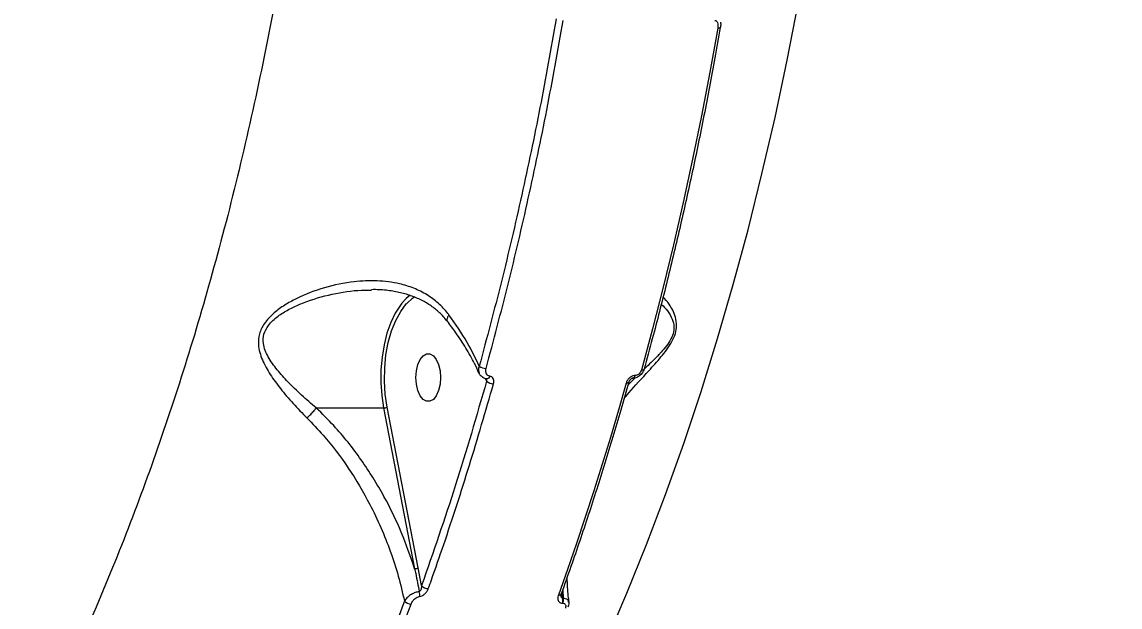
# Model space of a CAD drawing. Header units: millimetres. Extents: x -5517 to 6387, y -5295 to 6147.
# Drawn here: x 2240 to 2446.6, y 1254.2 to 1364.2 of the extents above; entities that cross this region are included whole.
import ezdxf

# ---------------------------------------------------------------- set-up
doc = ezdxf.new("R2010")
doc.units = ezdxf.units.MM
for name, color, linetype in [('DIKOM_ОБЪЕКТ', 7, 'Continuous'), ('DIKOM_РАЗМЕР_ЗОНА', 7, 'Continuous'), ('DIKOM_РАЗМЕР_ОБЪЕКТА', 7, 'Continuous')]:
    doc.layers.add(name, color=color, linetype=linetype)
doc.styles.add('style1', font='arial.ttf', dxfattribs={"width": 0.8})
doc.dimstyles.new('1-50', dxfattribs={"dimtxt": 300, "dimasz": 200, "dimexe": 100, "dimexo": 0, "dimgap": 100, "dimtad": 1, "dimtxsty": 'style1', "dimcen": 200, "dimclrd": 7, "dimclre": 7, "dimclrt": 7, "dimadec": 1, "dimazin": 2, "dimtfac": 1, "dimtmove": 0, "dimatfit": 2, "dimfxl": 0, "dimlwd": 25, "dimlwe": 18, "dimarcsym": 0})

# ---------------------------------------------------------------- blocks, each defined once
blk = doc.blocks.new('*D0')
at = {"layer": 'Defpoints', "color": 0, "transparency": 16777216}
for p in [(3079.07, 4135.26), (-4405.35, -2652.69), (-1397.56, -2652.69)]:
    blk.add_point(p, dxfattribs=at)
at = {"layer": 'DIKOM_РАЗМЕР_ОБЪЕКТА', "color": 7, "lineweight": 18, "transparency": 16777216}
for p, q in [((3079.07, 4135.26), (-4505.35, 4135.26)), ((-1397.56, -2652.69), (-4505.35, -2652.69))]:
    blk.add_line(p, q, dxfattribs=at)
at = {"layer": 'DIKOM_РАЗМЕР_ОБЪЕКТА', "color": 7, "lineweight": 25, "transparency": 16777216}
blk.add_line((-4405.35, 3935.26), (-4405.35, -2452.69), dxfattribs=at)
at = {"layer": 'DIKOM_РАЗМЕР_ОБЪЕКТА', "color": 7, "transparency": 16777216}
for points in [[(-4438.68, 3935.26), (-4372.02, 3935.26), (-4405.35, 4135.26)], [(-4438.68, -2452.69), (-4372.02, -2452.69), (-4405.35, -2652.69)]]:
    blk.add_solid(points, dxfattribs=at)
at = {"layer": 'DIKOM_РАЗМЕР_ОБЪЕКТА', "color": 7, "transparency": 16777216, "insert": (-4658.52, 741.29), "char_height": 300, "attachment_point": 5, "rotation": 90, "style": 'style1'}
blk.add_mtext('6800', dxfattribs=at)
blk = doc.blocks.new('*D1')
at = {"layer": 'Defpoints', "color": 0, "transparency": 16777216}
for p in [(2817.72, 6146.72), (-5067.27, -4152.08), (-1897.56, -4152.08)]:
    blk.add_point(p, dxfattribs=at)
at = {"layer": 'DIKOM_РАЗМЕР_ЗОНА', "color": 7, "lineweight": 18, "transparency": 16777216}
for p, q in [((2817.72, 6146.72), (-5167.27, 6146.72)), ((-1897.56, -4152.08), (-5167.27, -4152.08))]:
    blk.add_line(p, q, dxfattribs=at)
at = {"layer": 'DIKOM_РАЗМЕР_ЗОНА', "color": 7, "lineweight": 25, "transparency": 16777216}
blk.add_line((-5067.27, 5946.72), (-5067.27, -3952.08), dxfattribs=at)
at = {"layer": 'DIKOM_РАЗМЕР_ЗОНА', "color": 7, "transparency": 16777216}
for points in [[(-5100.61, 5946.72), (-5033.94, 5946.72), (-5067.27, 6146.72)], [(-5100.61, -3952.08), (-5033.94, -3952.08), (-5067.27, -4152.08)]]:
    blk.add_solid(points, dxfattribs=at)
at = {"layer": 'DIKOM_РАЗМЕР_ЗОНА', "color": 7, "transparency": 16777216, "insert": (-5320.45, 939.42), "char_height": 300, "attachment_point": 5, "rotation": 90, "style": 'style1'}
blk.add_mtext('10200', dxfattribs=at)
blk = doc.blocks.new('*D2')
at = {"layer": 'Defpoints', "color": 0, "transparency": 16777216}
for p in [(4491.49, 3838.97), (-2445.56, 374.31), (4491.49, -4687.8)]:
    blk.add_point(p, dxfattribs=at)
at = {"layer": 'DIKOM_РАЗМЕР_ОБЪЕКТА', "color": 7, "lineweight": 18, "transparency": 16777216}
for p, q in [((4491.49, 3838.97), (4491.49, -4787.8)), ((-2445.56, 374.31), (-2445.56, -4787.8))]:
    blk.add_line(p, q, dxfattribs=at)
at = {"layer": 'DIKOM_РАЗМЕР_ОБЪЕКТА', "color": 7, "lineweight": 25, "transparency": 16777216}
blk.add_line((-2245.56, -4687.8), (4291.49, -4687.8), dxfattribs=at)
at = {"layer": 'DIKOM_РАЗМЕР_ОБЪЕКТА', "color": 7, "transparency": 16777216}
for points in [[(-2245.56, -4654.47), (-2245.56, -4721.14), (-2445.56, -4687.8)], [(4291.49, -4654.47), (4291.49, -4721.14), (4491.49, -4687.8)]]:
    blk.add_solid(points, dxfattribs=at)
at = {"layer": 'DIKOM_РАЗМЕР_ОБЪЕКТА', "color": 7, "transparency": 16777216, "insert": (1022.97, -4434.63), "char_height": 300, "attachment_point": 5, "style": 'style1'}
blk.add_mtext('6900', dxfattribs=at)
blk = doc.blocks.new('*D3')
at = {"layer": 'Defpoints', "color": 0, "transparency": 16777216}
for p in [(6386.85, 4728.17), (-4131.44, -152.69), (6386.85, -5195.35)]:
    blk.add_point(p, dxfattribs=at)
at = {"layer": 'DIKOM_РАЗМЕР_ЗОНА', "color": 7, "lineweight": 18, "transparency": 16777216}
for p, q in [((6386.85, 4728.17), (6386.85, -5295.35)), ((-4131.44, -152.69), (-4131.44, -5295.35))]:
    blk.add_line(p, q, dxfattribs=at)
at = {"layer": 'DIKOM_РАЗМЕР_ЗОНА', "color": 7, "lineweight": 25, "transparency": 16777216}
blk.add_line((-3931.44, -5195.35), (6186.85, -5195.35), dxfattribs=at)
at = {"layer": 'DIKOM_РАЗМЕР_ЗОНА', "color": 7, "transparency": 16777216}
for points in [[(-3931.44, -5162.02), (-3931.44, -5228.69), (-4131.44, -5195.35)], [(6186.85, -5162.02), (6186.85, -5228.69), (6386.85, -5195.35)]]:
    blk.add_solid(points, dxfattribs=at)
at = {"layer": 'DIKOM_РАЗМЕР_ЗОНА', "color": 7, "transparency": 16777216, "insert": (1127.71, -4942.18), "char_height": 300, "attachment_point": 5, "style": 'style1'}
blk.add_mtext('10500', dxfattribs=at)

msp = doc.modelspace()

# ---------------------------------------------------------------- linework, layer by layer
at = {"layer": 'DIKOM_ОБЪЕКТ', "color": 7, "linetype": 'Continuous', "lineweight": 15}
for p, q in [((2355.36, 1297.236), (2354.041, 1295.968)), ((2355.391, 1297.706), (2355.363, 1297.706)), ((2327.24, 1297.082), (2327.431, 1296.638)), ((2327.4, 1297.071), (2327.389, 1297.073)), ((2354.938, 1297.181), (2354.91, 1297.181)), ((2295.396, 1291.604), (2308.049, 1291.604)), ((2308.049, 1291.604), (2313.892, 1261.385)), ((2314.562, 1261.561), (2308.718, 1291.779)), ((2315.2, 1258.201), (2314.562, 1261.561)), ((2341.475, 1256.67), (2341.472, 1256.66)), ((2341.755, 1255.804), (2341.561, 1256.91)), ((2341.745, 1257.429), (2341.843, 1255.804)), ((2341.688, 1254.904), (2341.776, 1254.904)), ((2341.843, 1255.804), (2341.755, 1255.804))]:
    msp.add_line(p, q, dxfattribs=at)
at = {"layer": 'DIKOM_ОБЪЕКТ', "color": 7, "linetype": 'Continuous', "lineweight": 15, "flags": 128}
for points in [[(2349.985, 1247.828), (2353.834, 1256.766), (2357.542, 1265.928), (2361.103, 1275.306), (2364.516, 1284.89), (2367.776, 1294.671), (2370.882, 1304.642), (2373.829, 1314.791), (2376.616, 1325.11), (2379.239, 1335.59), (2381.696, 1346.22), (2383.985, 1356.99), (2386.104, 1367.891), (2388.051, 1378.913), (2389.824, 1390.044), (2391.421, 1401.276), (2392.841, 1412.596), (2394.082, 1423.996), (2395.144, 1435.463)], [(2370.903, 1363), (2369.413, 1354.717), (2367.835, 1346.496), (2366.168, 1338.341), (2364.414, 1330.256), (2362.574, 1322.243), (2360.648, 1314.307), (2358.636, 1306.451), (2356.541, 1298.678)], [(2371.4, 1363.148), (2371.394, 1363.13), (2371.356, 1363.085), (2371.284, 1363.049), (2371.182, 1363.022), (2371.054, 1363.005), (2370.903, 1363)], [(2313.085, 1312.794), (2312.327, 1312.169), (2311.499, 1311.279)], [(2312.418, 1311.265), (2313.486, 1312.24), (2313.944, 1312.553)], [(2311.499, 1311.279), (2311.243, 1310.954), (2310.263, 1309.443), (2309.407, 1307.669), (2308.695, 1305.67), (2308.143, 1303.49), (2307.761, 1301.176), (2307.558, 1298.778), (2307.539, 1296.348), (2307.703, 1293.939), (2308.049, 1291.604)], [(2308.718, 1291.779), (2308.37, 1294.173), (2308.218, 1296.642), (2308.264, 1299.127), (2308.507, 1301.568), (2308.943, 1303.906), (2309.56, 1306.086), (2310.343, 1308.053), (2311.275, 1309.761), (2312.331, 1311.167), (2312.418, 1311.265)], [(2314.133, 1297.311), (2314.227, 1298.579), (2314.501, 1299.744), (2314.933, 1300.712), (2315.488, 1301.404), (2316.121, 1301.765), (2316.781, 1301.765), (2317.414, 1301.404), (2317.969, 1300.712), (2318.401, 1299.744), (2318.675, 1298.579), (2318.769, 1297.311), (2318.675, 1296.043), (2318.401, 1294.878), (2317.969, 1293.91), (2317.414, 1293.218), (2316.781, 1292.857), (2316.121, 1292.857), (2315.488, 1293.218), (2314.933, 1293.91), (2314.501, 1294.878), (2314.227, 1296.043), (2314.133, 1297.311)], [(2328.038, 1297.576), (2327.93, 1297.382), (2327.803, 1297.227), (2327.663, 1297.121), (2327.519, 1297.069), (2327.4, 1297.071)], [(2357.051, 1298.885), (2357.047, 1298.87), (2357.003, 1298.805), (2356.928, 1298.751), (2356.823, 1298.711), (2356.693, 1298.686), (2356.541, 1298.678)], [(2353.681, 1296.289), (2352.217, 1291.159), (2350.716, 1286.068), (2349.178, 1281.019), (2347.604, 1276.012), (2345.994, 1271.049), (2344.349, 1266.129), (2342.669, 1261.254), (2340.953, 1256.426)]]:
    msp.add_lwpolyline(points, dxfattribs=at)
at = {"layer": 'DIKOM_ОБЪЕКТ', "color": 7, "linetype": 'Continuous', "lineweight": 15}
for centre, radius, start, end in [((2327.34, 1301.09), 2.063, 231.38832, 269.75752), ((2354.775, 1297.757), 0.59, 282.49529, 354.97062), ((2354.795, 1297.761), 0.598, 284.18701, 354.6828), ((2328.729, 1298.158), 2, 229.50904, 270.0379), ((2353.774, 1296.791), 0.511, 259.50907, 324.88268), ((2308.063, 1292.914), 1.311, 269.38971, 300.02034), ((2313.906, 1262.696), 1.311, 269.39357, 300.01397), ((2316.486, 1259.363), 1.733, 222.11798, 269.52488), ((2312.712, 1256.499), 2.139, 350.80069, 15.5568), ((2341.033, 1256.94), 0.52, 261.13047, 327.47166), ((2313.252, 1256.482), 1.743, 223.14787, 269.16986), ((2339.974, 1255.484), 1.809, 341.30566, 10.1831), ((2340.062, 1255.484), 1.81, 341.31752, 10.17123)]:
    msp.add_arc(centre, radius, start, end, dxfattribs=at)
for points, knots in [([(2296.712, 1435.757), (2296.065, 1428.817), (2294.77, 1414.932), (2292.075, 1394.411), (2288.808, 1373.995), (2284.899, 1353.78), (2280.361, 1333.839), (2275.29, 1314.61), (2269.717, 1296.143), (2263.682, 1278.469), (2257.086, 1261.301), (2249.929, 1244.721), (2242.221, 1228.803), (2234.13, 1213.892), (2225.693, 1200.016), (2216.951, 1187.181), (2207.766, 1175.18), (2198.149, 1164.091), (2188.123, 1153.977), (2177.903, 1145.054), (2167.528, 1137.325), (2157.038, 1130.769), (2146.269, 1125.28), (2135.245, 1120.936), (2123.999, 1117.736), (2112.767, 1115.905), (2104.903, 1115.157), (2100.828, 1115.349), (2100.449, 1115.367)], [0, 0, 0, 0, 0.0392428, 0.0785159, 0.1177587, 0.1581422, 0.1985587, 0.2389423, 0.2781873, 0.3174626, 0.3567075, 0.3970915, 0.4375084, 0.4778924, 0.517166, 0.5564698, 0.5957433, 0.6361546, 0.6765988, 0.71701, 0.7563483, 0.7957167, 0.835055, 0.8755305, 0.9160388, 0.9565144, 0.9959509, 1, 1, 1, 1]), ([(2340.54, 1364.762), (2339.542, 1359.179), (2337.547, 1348.012), (2334.079, 1331.558), (2330.297, 1315.322), (2327.467, 1304.759), (2326.053, 1299.477)], [0, 0, 0, 0, 0.2490966, 0.4981941, 0.7490964, 1, 1, 1, 1]), ([(2327.331, 1299.026), (2328.739, 1304.281), (2331.555, 1314.792), (2335.342, 1331.022), (2338.829, 1347.55), (2340.845, 1358.823), (2341.852, 1364.459)], [0, 0, 0, 0, 0.2490977, 0.4981938, 0.7490968, 1, 1, 1, 1]), ([(2370.35, 1364.459), (2370.417, 1364.45), (2370.55, 1364.432), (2370.727, 1364.285), (2370.885, 1364.005), (2370.967, 1363.554), (2370.925, 1363.19), (2370.903, 1363)], [0, 0, 0, 0, 0.1206366, 0.2406727, 0.4168953, 0.6949829, 1, 1, 1, 1]), ([(2371.418, 1364.155), (2371.428, 1364.11), (2371.491, 1363.813), (2371.481, 1363.463), (2371.398, 1363.177), (2371.389, 1363.148)], [0, 0, 0, 0, 0.1377366, 0.9119661, 1, 1, 1, 1]), ([(2371.4, 1363.148), (2371.063, 1361.236), (2370.085, 1355.692), (2368.349, 1346.594), (2366.144, 1335.898), (2363.786, 1325.325), (2361.278, 1314.883), (2359.018, 1306.08), (2357.571, 1300.786), (2357.051, 1298.884)], [0, 0, 0, 0, 0.0864649, 0.2507431, 0.4150279, 0.5793146, 0.7436047, 0.9078983, 1, 1, 1, 1]), ([(2320.359, 1309.085), (2320.292, 1309.174), (2319.683, 1309.974), (2318.382, 1311.346), (2316.224, 1312.951), (2313.765, 1314.167), (2310.637, 1315.135), (2306.855, 1315.605), (2302.095, 1315.395), (2296.915, 1314.355), (2292.553, 1312.684), (2289.428, 1310.961), (2287.336, 1309.454), (2285.611, 1307.658), (2284.589, 1305.558), (2284.386, 1303.173), (2285.165, 1300.572), (2286.679, 1297.855), (2288.675, 1295.156), (2290.984, 1292.428), (2292.76, 1290.617), (2293.648, 1289.712)], [0, 0, 0, 0, 0.0056306, 0.0508125, 0.0960139, 0.1438696, 0.191764, 0.263313, 0.3349764, 0.4270896, 0.5191813, 0.5590182, 0.5987819, 0.6438183, 0.6799265, 0.71607, 0.7691211, 0.8237197, 0.8784542, 0.9392287, 1, 1, 1, 1]), ([(2320.018, 1307.898), (2319.781, 1308.207), (2319.134, 1309.049), (2317.832, 1310.207), (2316.135, 1311.394), (2314.203, 1312.361), (2312.07, 1313.088), (2309.733, 1313.595), (2307.621, 1313.856), (2306.267, 1313.84), (2305.781, 1313.835)], [0, 0, 0, 0, 0.0728812, 0.1991341, 0.3321509, 0.4701629, 0.6123031, 0.7567797, 0.9127043, 1, 1, 1, 1]), ([(2295.388, 1291.6), (2295.386, 1291.602), (2294.434, 1292.399), (2292.602, 1294.005), (2290.133, 1296.396), (2287.972, 1298.753), (2286.297, 1301.106), (2285.336, 1303.373), (2285.415, 1305.486), (2286.396, 1307.332), (2288.101, 1308.862), (2290.163, 1310.131), (2293.305, 1311.59), (2297.661, 1312.948), (2302.238, 1313.75), (2304.935, 1313.742), (2305.787, 1313.74)], [0, 0, 0, 0, 0.0001163, 0.0884777, 0.176842, 0.2547051, 0.3323463, 0.4041628, 0.4511092, 0.4979191, 0.5584852, 0.6144441, 0.6705273, 0.8043337, 0.9381929, 1, 1, 1, 1]), ([(2353.303, 1293.385), (2353.586, 1293.729), (2354.98, 1295.424), (2357.417, 1297.979), (2359.882, 1300.72), (2361.355, 1302.573), (2362.335, 1304.058), (2363.014, 1305.616), (2363.254, 1307.227), (2363.002, 1308.7), (2362.458, 1310.009), (2361.65, 1311.346), (2361.02, 1312.057), (2360.634, 1312.493)], [0, 0, 0, 0, 0.0538721, 0.2653692, 0.3877814, 0.4497721, 0.5135654, 0.573256, 0.6330823, 0.7133813, 0.7930911, 0.8729864, 1, 1, 1, 1]), ([(2360.274, 1311.093), (2360.296, 1311.075), (2360.708, 1310.742), (2361.489, 1309.882), (2362.341, 1308.503), (2362.765, 1307.033), (2362.598, 1305.579), (2361.958, 1304.212), (2361.048, 1302.955), (2360.31, 1302.122), (2359.148, 1300.879), (2358.106, 1299.875), (2357.194, 1298.999), (2357.025, 1298.837)], [0, 0, 0, 0, 0.0092018, 0.1692745, 0.3279667, 0.4403966, 0.5214287, 0.602272, 0.6841844, 0.7666273, 0.780111, 0.9593976, 1, 1, 1, 1]), ([(2320.359, 1309.085), (2320.338, 1309.056), (2320.201, 1308.866), (2320.01, 1308.513), (2319.919, 1308.13), (2320.027, 1307.994), (2320.07, 1307.939)], [0, 0, 0, 0, 0.0592119, 0.3797053, 0.7481314, 1, 1, 1, 1]), ([(2325.991, 1298.163), (2325.722, 1298.755), (2325.012, 1300.322), (2323.562, 1302.856), (2321.856, 1305.529), (2320.582, 1307.196), (2320.026, 1307.922)], [0, 0, 0, 0, 0.1798255, 0.47603, 0.7716147, 1, 1, 1, 1]), ([(2326.053, 1299.477), (2325.335, 1300.966), (2323.766, 1304.222), (2321.557, 1307.375), (2320.359, 1309.085)], [0, 0, 0, 0, 0.4574462, 1, 1, 1, 1]), ([(2326.053, 1299.477), (2326.027, 1299.407), (2325.917, 1299.099), (2325.854, 1298.628), (2325.988, 1298.311), (2326.041, 1298.184)], [0, 0, 0, 0, 0.1516723, 0.6599631, 1, 1, 1, 1]), ([(2327.401, 1297.081), (2327.37, 1297.084), (2327.067, 1297.113), (2326.576, 1297.411), (2326.147, 1297.828), (2326.057, 1298.122), (2326.041, 1298.173)], [0, 0, 0, 0, 0.0502687, 0.4928738, 0.9118191, 1, 1, 1, 1]), ([(2328.038, 1297.576), (2327.911, 1297.618), (2327.657, 1297.701), (2327.399, 1298), (2327.26, 1298.397), (2327.266, 1298.762), (2327.319, 1298.977), (2327.331, 1299.026)], [0, 0, 0, 0, 0.2211448, 0.4418675, 0.6744908, 0.9251418, 1, 1, 1, 1]), ([(2328.731, 1296.159), (2328.743, 1296.206), (2328.795, 1296.414), (2328.803, 1296.769), (2328.669, 1297.158), (2328.415, 1297.452), (2328.164, 1297.535), (2328.038, 1297.576)], [0, 0, 0, 0, 0.073341, 0.3225112, 0.5550292, 0.7774088, 1, 1, 1, 1]), ([(2355.363, 1297.706), (2355.297, 1297.702), (2355.083, 1297.692), (2354.69, 1297.555), (2354.242, 1297.237), (2353.87, 1296.793), (2353.744, 1296.457), (2353.681, 1296.289)], [0, 0, 0, 0, 0.0931386, 0.3038774, 0.5302183, 0.7651963, 1, 1, 1, 1]), ([(2357.037, 1298.887), (2357.025, 1298.83), (2356.962, 1298.528), (2356.634, 1298.006), (2356.049, 1297.481), (2355.435, 1297.199), (2355.069, 1297.207), (2354.94, 1297.209)], [0, 0, 0, 0, 0.0618114, 0.3256454, 0.6140294, 0.8635269, 1, 1, 1, 1]), ([(2356.541, 1298.678), (2356.498, 1298.563), (2356.413, 1298.334), (2356.16, 1298.03), (2355.853, 1297.81), (2355.582, 1297.715), (2355.435, 1297.708), (2355.391, 1297.706)], [0, 0, 0, 0, 0.2336433, 0.4672936, 0.6955307, 0.9086546, 1, 1, 1, 1]), ([(2327.431, 1296.638), (2325.529, 1290.081), (2321.719, 1276.948), (2317.375, 1264.456), (2315.2, 1258.201)], [0, 0, 0, 0, 0.4992735, 1, 1, 1, 1]), ([(2316.471, 1257.63), (2316.667, 1258.178), (2317.645, 1260.918), (2320.293, 1268.562), (2324.278, 1280.758), (2327.245, 1291.022), (2328.731, 1296.159)], [0, 0, 0, 0, 0.0441438, 0.2207215, 0.610016, 1, 1, 1, 1]), ([(2327.338, 1297.11), (2327.357, 1297.065), (2327.408, 1296.941), (2327.428, 1296.777), (2327.43, 1296.664), (2327.431, 1296.638)], [0, 0, 0, 0, 0.3055196, 0.8405133, 1, 1, 1, 1]), ([(2354.192, 1296.498), (2353.69, 1294.727), (2352.233, 1289.592), (2349.713, 1281.21), (2346.587, 1271.414), (2343.824, 1263.247), (2342.085, 1258.375), (2341.472, 1256.66)], [0, 0, 0, 0, 0.1293238, 0.3750441, 0.6207772, 0.866514, 1, 1, 1, 1]), ([(2354.904, 1297.179), (2354.896, 1297.18), (2354.879, 1297.181), (2354.793, 1297.161), (2354.676, 1297.109), (2354.538, 1297.016), (2354.396, 1296.878), (2354.274, 1296.707), (2354.208, 1296.566), (2354.196, 1296.508), (2354.195, 1296.5)], [0, 0, 0, 0, 0.0920708, 0.2055689, 0.3189284, 0.453645, 0.6001495, 0.7735555, 0.9657936, 1, 1, 1, 1]), ([(2293.648, 1289.712), (2293.68, 1289.742), (2293.905, 1289.951), (2294.341, 1290.387), (2294.927, 1291.026), (2295.234, 1291.409), (2295.388, 1291.6)], [0, 0, 0, 0, 0.0545073, 0.3767386, 0.6883715, 1, 1, 1, 1]), ([(2295.396, 1291.604), (2295.395, 1291.604), (2295.392, 1291.603), (2295.389, 1291.602), (2295.388, 1291.601), (2295.388, 1291.6)], [0, 0, 0, 0, 0.4433297, 0.8216747, 1, 1, 1, 1]), ([(2313.892, 1261.385), (2313.108, 1263.678), (2311.527, 1268.297), (2308.157, 1275.176), (2303.944, 1281.95), (2299.566, 1287.494), (2296.505, 1290.511), (2295.396, 1291.604)], [0, 0, 0, 0, 0.2061849, 0.4154243, 0.6401057, 0.8695987, 1, 1, 1, 1]), ([(2293.648, 1289.712), (2294.682, 1288.643), (2297.5, 1285.729), (2301.563, 1280.328), (2305.065, 1274.424), (2307.587, 1269.135), (2309.377, 1264.626), (2310.886, 1260.003), (2311.616, 1256.861), (2311.98, 1255.29)], [0, 0, 0, 0, 0.1128024, 0.3073764, 0.5062356, 0.6280294, 0.7498296, 0.8749147, 1, 1, 1, 1]), ([(2313.892, 1261.385), (2313.958, 1261.073), (2314.261, 1259.637), (2314.548, 1258.198), (2314.772, 1257.072)], [0, 0, 0, 0, 0.2174553, 1, 1, 1, 1]), ([(2315.2, 1258.201), (2315.186, 1258.042), (2315.161, 1257.766), (2315.059, 1257.42), (2314.948, 1257.212), (2314.849, 1257.107), (2314.795, 1257.082), (2314.772, 1257.072)], [0, 0, 0, 0, 0.375623, 0.651698, 0.8444688, 0.9349385, 1, 1, 1, 1]), ([(2342.523, 1259.621), (2342.568, 1258.491), (2342.628, 1256.994), (2342.838, 1255.481), (2342.889, 1255.11)], [0, 0, 0, 0, 0.7550749, 1, 1, 1, 1]), ([(2314.772, 1257.072), (2314.52, 1257.023), (2314.027, 1256.925), (2313.26, 1256.555), (2312.561, 1256.047), (2312.16, 1255.589), (2312.005, 1255.332), (2311.98, 1255.29)], [0, 0, 0, 0, 0.2233945, 0.4376654, 0.6849763, 0.9488403, 1, 1, 1, 1]), ([(2313.227, 1254.739), (2313.325, 1254.949), (2313.497, 1255.317), (2313.928, 1255.755), (2314.372, 1256.049), (2314.672, 1256.121), (2314.823, 1256.157)], [0, 0, 0, 0, 0.3291981, 0.5797538, 0.7885658, 1, 1, 1, 1]), ([(2314.823, 1256.157), (2314.981, 1256.195), (2315.296, 1256.272), (2315.762, 1256.586), (2316.172, 1257.02), (2316.385, 1257.397), (2316.463, 1257.607), (2316.471, 1257.63)], [0, 0, 0, 0, 0.2147708, 0.4259318, 0.6817235, 0.9641582, 1, 1, 1, 1]), ([(2340.953, 1256.426), (2340.943, 1256.398), (2340.872, 1256.191), (2340.815, 1255.835), (2340.883, 1255.424), (2341.062, 1255.134), (2341.328, 1254.942), (2341.568, 1254.917), (2341.688, 1254.904)], [0, 0, 0, 0, 0.0392222, 0.2871924, 0.4952054, 0.6710027, 0.8352605, 1, 1, 1, 1]), ([(2341.486, 1256.666), (2341.465, 1256.616), (2341.411, 1256.487), (2341.421, 1256.372), (2341.42, 1256.373), (2341.419, 1256.374)], [0, 0, 0, 0, 0.3300745, 0.8494973, 1, 1, 1, 1]), ([(2341.755, 1255.804), (2341.733, 1255.807), (2341.689, 1255.813), (2341.607, 1255.87), (2341.52, 1256.001), (2341.454, 1256.18), (2341.435, 1256.312), (2341.427, 1256.365)], [0, 0, 0, 0, 0.1028712, 0.2045748, 0.4539911, 0.7780444, 1, 1, 1, 1]), ([(2311.98, 1255.29), (2309.746, 1249.351), (2305.276, 1237.472), (2297.938, 1220.505), (2290.181, 1204.141), (2284.618, 1193.909), (2281.837, 1188.792)], [0, 0, 0, 0, 0.2485944, 0.4971897, 0.748596, 1, 1, 1, 1]), ([(2283.015, 1188.093), (2285.772, 1193.162), (2291.285, 1203.301), (2299.039, 1219.625), (2306.43, 1236.682), (2310.961, 1248.72), (2313.227, 1254.739)], [0, 0, 0, 0, 0.2485944, 0.4971906, 0.7485946, 1, 1, 1, 1]), ([(2341.776, 1254.904), (2341.854, 1254.896), (2342.01, 1254.881), (2342.182, 1254.758), (2342.294, 1254.573), (2342.334, 1254.313), (2342.296, 1254.089), (2342.25, 1253.958), (2342.244, 1253.939)], [0, 0, 0, 0, 0.1673391, 0.3344497, 0.5091332, 0.7130105, 0.9577119, 1, 1, 1, 1]), ([(2342.867, 1255.107), (2342.859, 1255.182), (2342.841, 1255.362), (2342.638, 1255.579), (2342.308, 1255.755), (2341.999, 1255.788), (2341.843, 1255.804)], [0, 0, 0, 0, 0.1939282, 0.4617115, 0.728052, 1, 1, 1, 1]), ([(2342.881, 1255.111), (2342.884, 1255.099), (2342.936, 1254.901), (2342.898, 1254.571), (2342.781, 1254.285), (2342.737, 1254.179)], [0, 0, 0, 0, 0.0412428, 0.6437176, 1, 1, 1, 1])]:
    msp.add_open_spline(points, degree=3, knots=knots, dxfattribs=at)

# ---------------------------------------------------------------- dimensions: what is measured, and where the dimension line sits
at = {"layer": 'DIKOM_РАЗМЕР_ЗОНА'}
dim = msp.add_linear_dim(base=(-5067.273, -4152.084), p1=(2817.721, 6146.719), p2=(-1897.558, -4152.084), angle=90, text='10200', dimstyle='1-50', dxfattribs=at)
dim.commit()
dim.dimension.update_dxf_attribs({"geometry": '*D1', "text_midpoint": (-5067.273, 939.42), "dimtype": 160})
dim = msp.add_linear_dim(base=(6386.855, -5195.352), p1=(-4131.439, -152.689), p2=(6386.855, 4728.173), text='10500', dimstyle='1-50', dxfattribs=at)
dim.commit()
dim.dimension.update_dxf_attribs({"geometry": '*D3', "text_midpoint": (1127.708, -5195.352), "dimtype": 160})
at = {"layer": 'DIKOM_РАЗМЕР_ОБЪЕКТА'}
dim = msp.add_linear_dim(base=(-4405.349, -2652.689), p1=(3079.071, 4135.263), p2=(-1397.558, -2652.689), angle=90, text='6800', dimstyle='1-50', dxfattribs=at)
dim.commit()
dim.dimension.update_dxf_attribs({"geometry": '*D0', "text_midpoint": (-4405.349, 741.287), "dimtype": 160})
dim = msp.add_linear_dim(base=(4491.49, -4687.804), p1=(-2445.558, 374.311), p2=(4491.49, 3838.967), text='6900', dimstyle='1-50', dxfattribs=at)
dim.commit()
dim.dimension.update_dxf_attribs({"geometry": '*D2', "text_midpoint": (1022.966, -4687.804), "dimtype": 160})

doc.saveas('drawing.dxf')
